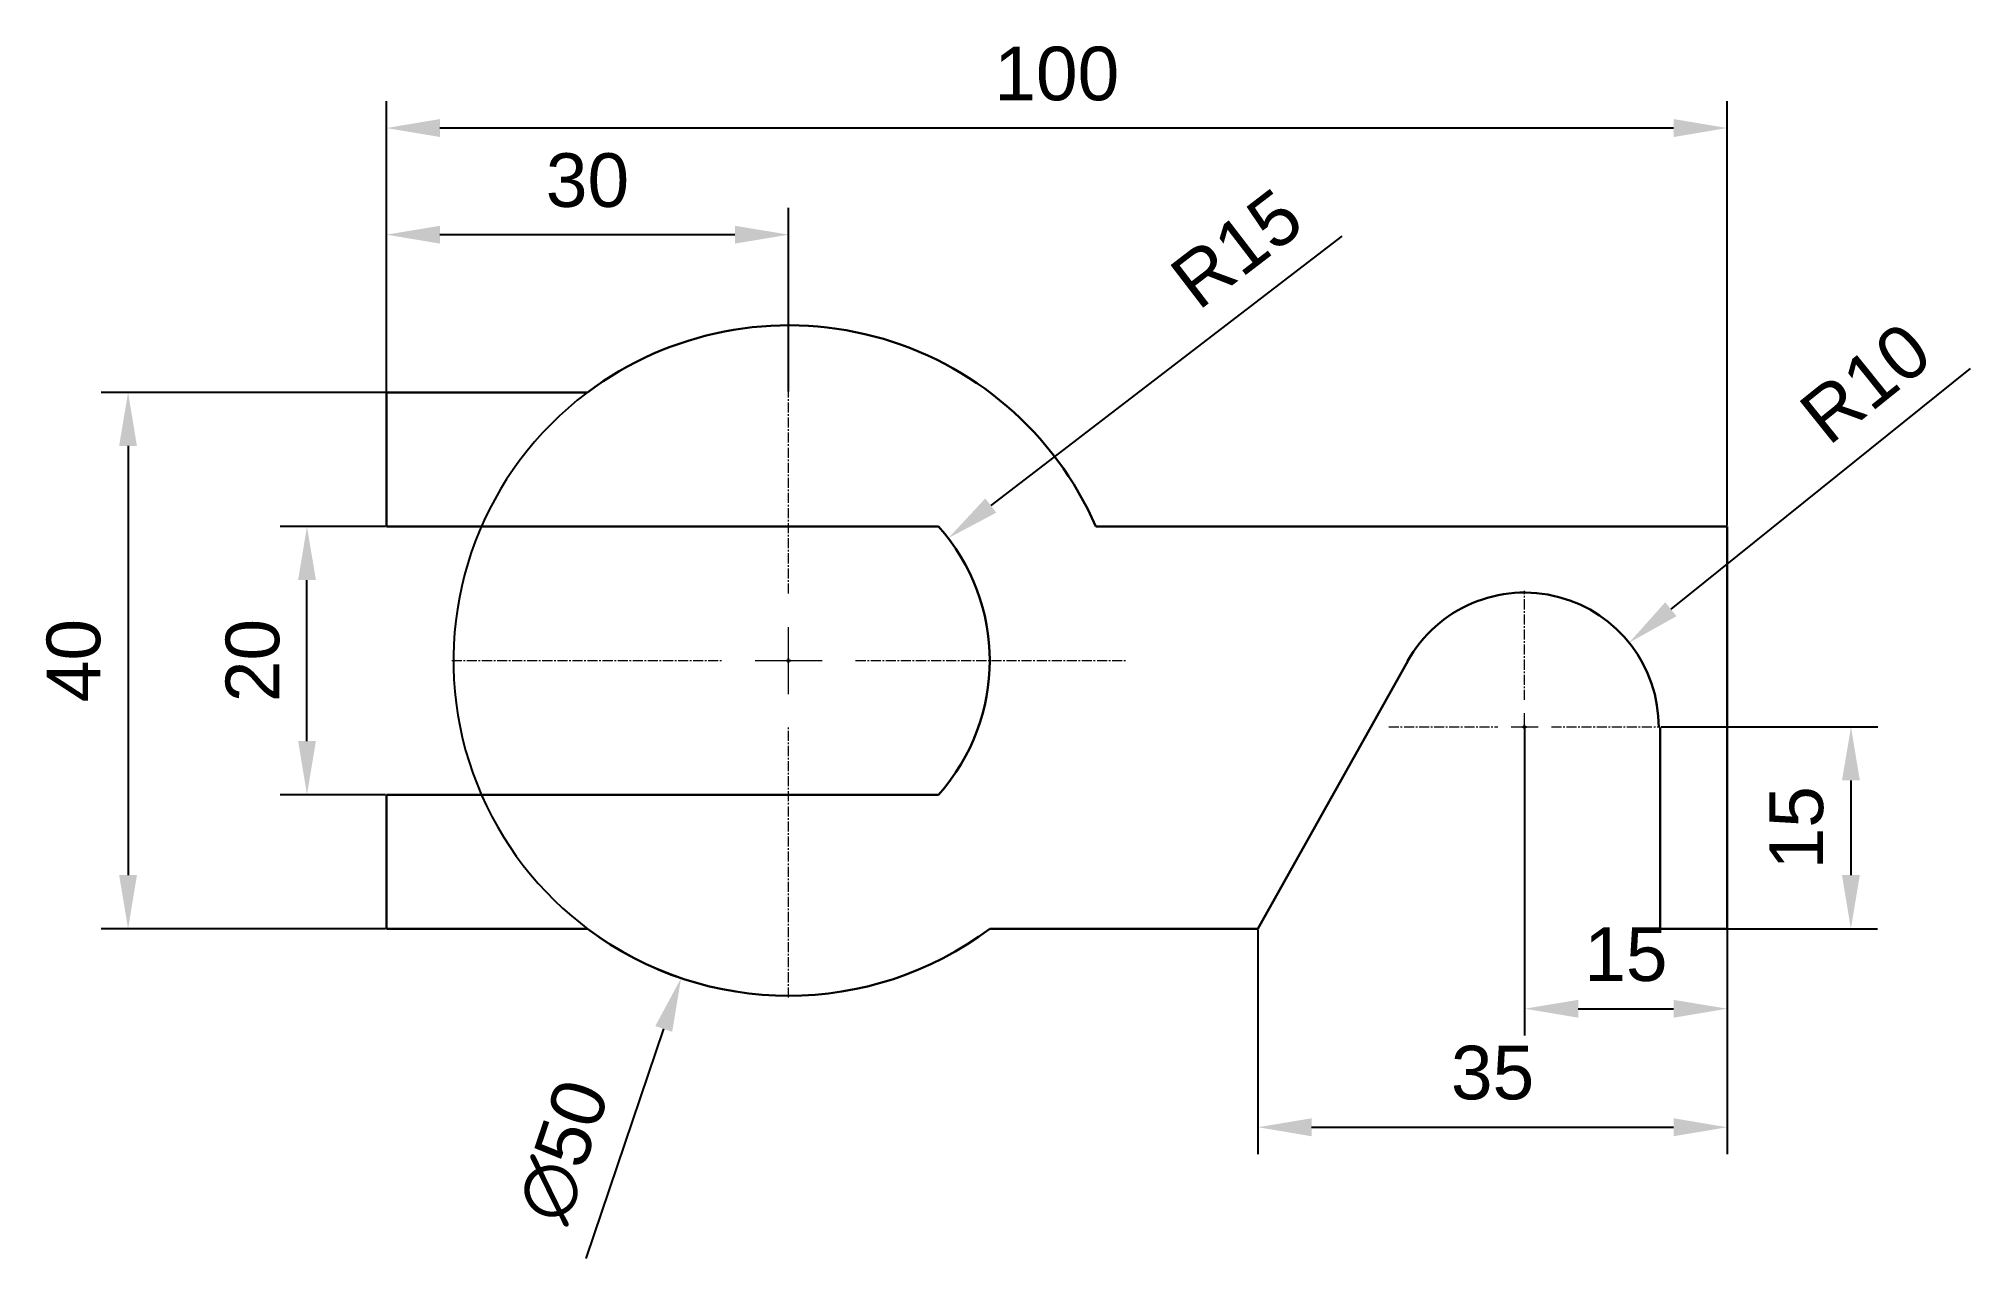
# Model space of a CAD drawing. Header units: inches. Extents: x -10 to 134, y -45 to 46.
import ezdxf

# ---------------------------------------------------------------- set-up
doc = ezdxf.new("R2010")
doc.units = ezdxf.units.IN
doc.header["$MEASUREMENT"] = 0
doc.linetypes.add('CENTER2', pattern=[1.125, 0.75, -0.125, 0.125, -0.125])
doc.layers.get('0').update_dxf_attribs({"color": 240})
doc.layers.add('Осевые', color=80, linetype='Continuous')
doc.layers.add('Размеры', color=7, linetype='Continuous')
doc.styles.get("Standard").update_dxf_attribs({"font": 'arial.ttf'})
doc.dimstyles.get("Standard").update_dxf_attribs({"dimtxt": 4, "dimasz": 4, "dimexe": 2, "dimexo": 0.0625, "dimgap": 2, "dimtad": 1, "dimdec": 0, "dimzin": 0, "dimdsep": 46, "dimtxsty": 'Standard', "dimcen": 0.155, "dimadec": 0, "dimazin": 0, "dimtfac": 1, "dimtdec": 0, "dimtofl": 0, "dimtmove": 0, "dimatfit": 3, "dimfxl": 1, "dimtolj": 1, "dimtzin": 0, "dimarcsym": 1})

# ---------------------------------------------------------------- blocks, each defined once
blk = doc.blocks.new('*U1')
at = {"layer": 'Осевые', "color": 0, "linetype": 'CENTER2', "lineweight": 0, "transparency": 16777216}
for p, q in [((0, 5), (0, 25.12)), ((-25.12, 0), (-5, 0)), ((5, 0), (25.12, 0)), ((0, -25.12), (0, -5))]:
    blk.add_line(p, q, dxfattribs=at)
at = {"layer": 'Осевые', "color": 0, "linetype": 'Continuous', "lineweight": 0, "transparency": 16777216}
for p, q in [((0, -2.5), (0, 2.5)), ((-2.5, 0), (2.5, 0))]:
    blk.add_line(p, q, dxfattribs=at)
blk = doc.blocks.new('*U2')
at = {"layer": 'Осевые', "color": 0, "linetype": 'CENTER2', "lineweight": 0, "transparency": 16777216}
for p, q in [((0, 2), (0, 10.12)), ((-10.12, 0), (-2, 0)), ((2, 0), (10.12, 0)), ((0, -10.12), (0, -2))]:
    blk.add_line(p, q, dxfattribs=at)
at = {"layer": 'Осевые', "color": 0, "linetype": 'Continuous', "lineweight": 0, "transparency": 16777216}
for p, q in [((-1, 0), (1, 0)), ((0, -1), (0, 1))]:
    blk.add_line(p, q, dxfattribs=at)
blk = doc.blocks.new('*D3')
at = {"layer": 'Defpoints', "color": 0, "transparency": 16777216}
for p in [(15.94, 19.72), (-3.32, -20.28), (15.94, -20.28)]:
    blk.add_point(p, dxfattribs=at)
at = {"layer": 'Размеры', "color": 0, "lineweight": -2, "transparency": 16777216}
for p, q in [((15.88, 19.72), (-5.32, 19.72)), ((-3.32, 15.72), (-3.32, -16.28)), ((15.88, -20.28), (-5.32, -20.28))]:
    blk.add_line(p, q, dxfattribs=at)
at = {"layer": 'Размеры', "color": 0, "transparency": 16777216}
for points in [[(-3.99, 15.72), (-2.66, 15.72), (-3.32, 19.72)], [(-3.99, -16.28), (-2.66, -16.28), (-3.32, -20.28)]]:
    blk.add_solid(points, dxfattribs=at)
at = {"layer": 'Размеры', "color": 0, "lineweight": 0, "transparency": 16777216, "insert": (-7.37, -0.28), "char_height": 4, "attachment_point": 5, "rotation": 90}
blk.add_mtext('\\A1;40', dxfattribs=at)
blk = doc.blocks.new('*D4')
at = {"layer": 'Defpoints', "color": 0, "transparency": 16777216}
for p in [(10.02, 9.72), (15.94, 9.72), (15.94, -10.28)]:
    blk.add_point(p, dxfattribs=at)
at = {"layer": 'Размеры', "color": 0, "lineweight": -2, "transparency": 16777216}
for p, q in [((15.88, 9.72), (8.02, 9.72)), ((10.02, -6.28), (10.02, 5.72)), ((15.88, -10.28), (8.02, -10.28))]:
    blk.add_line(p, q, dxfattribs=at)
at = {"layer": 'Размеры', "color": 0, "transparency": 16777216}
for points in [[(9.36, 5.72), (10.69, 5.72), (10.02, 9.72)], [(9.36, -6.28), (10.69, -6.28), (10.02, -10.28)]]:
    blk.add_solid(points, dxfattribs=at)
at = {"layer": 'Размеры', "color": 0, "lineweight": 0, "transparency": 16777216, "insert": (5.98, -0.28), "char_height": 4, "attachment_point": 5, "rotation": 90}
blk.add_mtext('\\A1;20', dxfattribs=at)
blk = doc.blocks.new('*D5')
at = {"layer": 'Defpoints', "color": 0, "transparency": 16777216}
for p in [(15.94, 39.43), (15.94, 9.72), (115.94, 9.72)]:
    blk.add_point(p, dxfattribs=at)
at = {"layer": 'Размеры', "color": 0, "lineweight": -2, "transparency": 16777216}
for p, q in [((15.94, 9.78), (15.94, 41.43)), ((115.94, 9.78), (115.94, 41.43)), ((111.94, 39.43), (19.94, 39.43))]:
    blk.add_line(p, q, dxfattribs=at)
at = {"layer": 'Размеры', "color": 0, "transparency": 16777216}
for points in [[(19.94, 40.1), (19.94, 38.76), (15.94, 39.43)], [(111.94, 40.1), (111.94, 38.76), (115.94, 39.43)]]:
    blk.add_solid(points, dxfattribs=at)
at = {"layer": 'Размеры', "color": 0, "lineweight": 0, "transparency": 16777216, "insert": (65.94, 43.47), "char_height": 4, "attachment_point": 5}
blk.add_mtext('\\A1;100', dxfattribs=at)
blk = doc.blocks.new('*D6')
at = {"layer": 'Defpoints', "color": 0, "transparency": 16777216}
for p in [(45.94, 31.48), (15.94, 19.72), (45.94, 19.72)]:
    blk.add_point(p, dxfattribs=at)
at = {"layer": 'Размеры', "color": 0, "lineweight": -2, "transparency": 16777216}
for p, q in [((15.94, 19.78), (15.94, 33.48)), ((45.94, 19.78), (45.94, 33.48)), ((19.94, 31.48), (41.94, 31.48))]:
    blk.add_line(p, q, dxfattribs=at)
at = {"layer": 'Размеры', "color": 0, "transparency": 16777216}
for points in [[(19.94, 32.14), (19.94, 30.81), (15.94, 31.48)], [(41.94, 32.14), (41.94, 30.81), (45.94, 31.48)]]:
    blk.add_solid(points, dxfattribs=at)
at = {"layer": 'Размеры', "color": 0, "transparency": 16777216, "insert": (30.94, 35.52), "char_height": 4, "attachment_point": 5}
blk.add_mtext('\\A1;30', dxfattribs=at)
blk = doc.blocks.new('*D7')
at = {"layer": 'Defpoints', "color": 0, "transparency": 16777216}
for p in [(100.83, -5.21), (115.94, -5.21), (115.94, -26.24)]:
    blk.add_point(p, dxfattribs=at)
at = {"layer": 'Размеры', "color": 0, "lineweight": -2, "transparency": 16777216}
for p, q in [((100.83, -5.28), (100.83, -28.24)), ((115.94, -5.28), (115.94, -28.24)), ((104.83, -26.24), (111.94, -26.24))]:
    blk.add_line(p, q, dxfattribs=at)
at = {"layer": 'Размеры', "color": 0, "transparency": 16777216}
for points in [[(104.83, -25.58), (104.83, -26.91), (100.83, -26.24)], [(111.94, -25.58), (111.94, -26.91), (115.94, -26.24)]]:
    blk.add_solid(points, dxfattribs=at)
at = {"layer": 'Размеры', "color": 0, "lineweight": 0, "transparency": 16777216, "insert": (108.38, -22.2), "char_height": 4, "attachment_point": 5}
blk.add_mtext('\\A1;15', dxfattribs=at)
blk = doc.blocks.new('*D8')
at = {"layer": 'Defpoints', "color": 0, "transparency": 16777216}
for p in [(80.94, -20.28), (115.94, -20.28), (115.94, -35.08)]:
    blk.add_point(p, dxfattribs=at)
at = {"layer": 'Размеры', "color": 0, "lineweight": -2, "transparency": 16777216}
for p, q in [((80.94, -20.34), (80.94, -37.08)), ((115.94, -20.34), (115.94, -37.08)), ((84.94, -35.08), (111.94, -35.08))]:
    blk.add_line(p, q, dxfattribs=at)
at = {"layer": 'Размеры', "color": 0, "transparency": 16777216}
for points in [[(84.94, -34.41), (84.94, -35.75), (80.94, -35.08)], [(111.94, -34.41), (111.94, -35.75), (115.94, -35.08)]]:
    blk.add_solid(points, dxfattribs=at)
at = {"layer": 'Размеры', "color": 0, "lineweight": 0, "transparency": 16777216, "insert": (98.44, -31.03), "char_height": 4, "attachment_point": 5}
blk.add_mtext('\\A1;35', dxfattribs=at)
blk = doc.blocks.new('*D9')
at = {"layer": 'Defpoints', "color": 0, "transparency": 16777216}
for p in [(110.95, -5.21), (110.94, -20.28), (125.16, -20.28)]:
    blk.add_point(p, dxfattribs=at)
at = {"layer": 'Размеры', "color": 0, "lineweight": -2, "transparency": 16777216}
for p, q in [((111.01, -5.21), (127.17, -5.22)), ((125.17, -9.22), (125.16, -16.28)), ((111.01, -20.28), (127.16, -20.28))]:
    blk.add_line(p, q, dxfattribs=at)
at = {"layer": 'Размеры', "color": 0, "transparency": 16777216}
for points in [[(124.5, -9.22), (125.83, -9.22), (125.17, -5.22)], [(124.5, -16.28), (125.83, -16.28), (125.16, -20.28)]]:
    blk.add_solid(points, dxfattribs=at)
at = {"layer": 'Размеры', "color": 0, "lineweight": 0, "transparency": 16777216, "insert": (121.12, -12.75), "char_height": 4, "attachment_point": 5, "rotation": 89.9939}
blk.add_mtext('\\A1;15', dxfattribs=at)
blk = doc.blocks.new('*D10')
at = {"layer": 'Defpoints', "color": 0, "transparency": 16777216}
for p in [(57.85, 8.85), (45.94, -0.28)]:
    blk.add_point(p, dxfattribs=at)
at = {"layer": 'Размеры', "color": 0, "lineweight": -2, "transparency": 16777216}
for p, q in [((87.21, 31.37), (61.02, 11.28)), ((45.79, -0.28), (46.1, -0.28)), ((45.94, -0.44), (45.94, -0.13))]:
    blk.add_line(p, q, dxfattribs=at)
at = {"layer": 'Размеры', "color": 0, "transparency": 16777216}
blk.add_solid([(60.61, 11.81), (61.43, 10.75), (57.85, 8.85)], dxfattribs=at)
at = {"layer": 'Размеры', "color": 0, "lineweight": 0, "transparency": 16777216, "insert": (79.36, 30.44), "char_height": 4, "attachment_point": 5, "rotation": 37.4873}
blk.add_mtext('\\A1;R15', dxfattribs=at)
blk = doc.blocks.new('*D11')
at = {"layer": 'Defpoints', "color": 0, "transparency": 16777216}
for p in [(53.97, 23.4), (37.92, -23.96)]:
    blk.add_point(p, dxfattribs=at)
at = {"layer": 'Размеры', "color": 0, "lineweight": -2, "transparency": 16777216}
for p, q in [((45.79, -0.28), (46.1, -0.28)), ((45.94, -0.44), (45.94, -0.13)), ((30.83, -44.86), (36.63, -27.74))]:
    blk.add_line(p, q, dxfattribs=at)
blk.add_arc((45.94, -0.28), 25, 127.0131, 255.8522, dxfattribs=at)
at = {"layer": 'Размеры', "color": 0, "transparency": 16777216}
blk.add_solid([(36, -27.53), (37.26, -27.96), (37.92, -23.96)], dxfattribs=at)
at = {"layer": 'Размеры', "color": 0, "lineweight": 0, "transparency": 16777216, "insert": (29.15, -36.86), "char_height": 4, "attachment_point": 5, "rotation": 71.2686}
blk.add_mtext('\\A1;∅50', dxfattribs=at)
blk = doc.blocks.new('*D12')
at = {"layer": 'Defpoints', "color": 0, "transparency": 16777216}
for p in [(108.62, 1.05), (100.83, -5.21)]:
    blk.add_point(p, dxfattribs=at)
at = {"layer": 'Размеры', "color": 0, "lineweight": -2, "transparency": 16777216}
for p, q in [((134.07, 21.5), (111.74, 3.55)), ((100.67, -5.21), (100.98, -5.21)), ((100.83, -5.37), (100.83, -5.06))]:
    blk.add_line(p, q, dxfattribs=at)
at = {"layer": 'Размеры', "color": 0, "transparency": 16777216}
blk.add_solid([(111.32, 4.07), (112.16, 3.03), (108.62, 1.05)], dxfattribs=at)
at = {"layer": 'Размеры', "color": 0, "lineweight": 0, "transparency": 16777216, "insert": (126.26, 20.41), "char_height": 4, "attachment_point": 5, "rotation": 38.7812}
blk.add_mtext('\\A1;R10', dxfattribs=at)

msp = doc.modelspace()

# ---------------------------------------------------------------- linework, layer by layer
at = {"lineweight": 30}
for p, q in [((15.94, 19.72), (15.94, 9.72)), ((15.94, 19.72), (30.94, 19.72)), ((15.94, 9.72), (57.12, 9.72)), ((68.86, 9.72), (115.94, 9.72)), ((115.94, 9.72), (115.94, -20.28)), ((80.94, -20.28), (92.14, -0.27)), ((110.94, -20.28), (110.94, -5.28)), ((15.94, -10.28), (15.94, -20.28)), ((15.94, -10.28), (34.76, -10.28)), ((34.76, -10.28), (57.12, -10.28)), ((15.94, -20.28), (30.94, -20.28)), ((60.94, -20.28), (80.94, -20.28)), ((115.94, -20.28), (110.94, -20.28))]:
    msp.add_line(p, q, dxfattribs=at)
for centre, radius, start, end in [((45.94, -0.28), 25, 23.5782, 126.8699), ((45.94, -0.28), 15, 318.1897, 41.8103), ((100.83, -5.21), 10, 359.6207, 150.7877), ((45.94, -0.28), 25, 233.1301, 306.8699)]:
    msp.add_arc(centre, radius, start, end, dxfattribs=at)

# ---------------------------------------------------------------- block references
at = {"layer": 'Осевые', "linetype": 'CENTER2', "lineweight": 0}
for name, p in [('*U1', (45.94, -0.28)), ('*U2', (100.83, -5.21))]:
    msp.add_blockref(name, p, dxfattribs=at)

# ---------------------------------------------------------------- dimensions: what is measured, and where the dimension line sits
at = {"layer": 'Размеры', "lineweight": 0}
for base, p1, p2, picture, middle in [((15.94, 39.43), (115.94, 9.72), (15.94, 9.72), '*D5', (65.94, 43.47)), ((115.94, -26.24), (100.83, -5.21), (115.94, -5.21), '*D7', (108.38, -22.2)), ((115.94, -35.08), (80.94, -20.28), (115.94, -20.28), '*D8', (98.44, -31.03))]:
    dim = msp.add_linear_dim(base=base, p1=p1, p2=p2, dimstyle='Standard', dxfattribs=at)
    dim.commit()
    dim.dimension.update_dxf_attribs({"geometry": picture, "text_midpoint": middle})
at = {"layer": 'Размеры'}
dim = msp.add_linear_dim(base=(45.94, 31.48), p1=(15.94, 19.72), p2=(45.94, 19.72), dimstyle='Standard', dxfattribs=at)
dim.commit()
dim.dimension.update_dxf_attribs({"geometry": '*D6', "text_midpoint": (30.94, 35.52)})
at = {"layer": 'Размеры', "lineweight": 0}
for center, mpoint, picture, middle in [((45.94, -0.28), (57.85, 8.85), '*D10', (81.82, 27.24)), ((100.83, -5.21), (108.62, 1.05), '*D12', (128.79, 17.26))]:
    dim = msp.add_radius_dim(center=center, mpoint=mpoint, dimstyle='Standard', dxfattribs=at)
    dim.commit()
    dim.dimension.update_dxf_attribs({"geometry": picture, "text_midpoint": middle, "dimtype": 164})
dim = msp.add_diameter_dim_2p(p1=(53.97, 23.4), p2=(37.92, -23.96), dimstyle='Standard', dxfattribs=at)
dim.commit()
dim.dimension.update_dxf_attribs({"geometry": '*D11', "text_midpoint": (29.15, -36.86)})
for base, p1, p2, picture, middle in [((-3.32, -20.28), (15.94, 19.72), (15.94, -20.28), '*D3', (-7.37, -0.28)), ((10.02, 9.72), (15.94, -10.28), (15.94, 9.72), '*D4', (5.98, -0.28))]:
    dim = msp.add_linear_dim(base=base, p1=p1, p2=p2, angle=90, dimstyle='Standard', dxfattribs=at)
    dim.commit()
    dim.dimension.update_dxf_attribs({"geometry": picture, "text_midpoint": middle})
dim = msp.add_aligned_dim(p1=(110.95, -5.21), p2=(110.94, -20.28), distance=14.22, dimstyle='Standard', dxfattribs=at)
dim.commit()
dim.dimension.update_dxf_attribs({"geometry": '*D9', "text_midpoint": (121.12, -12.75)})

doc.saveas('drawing.dxf')
